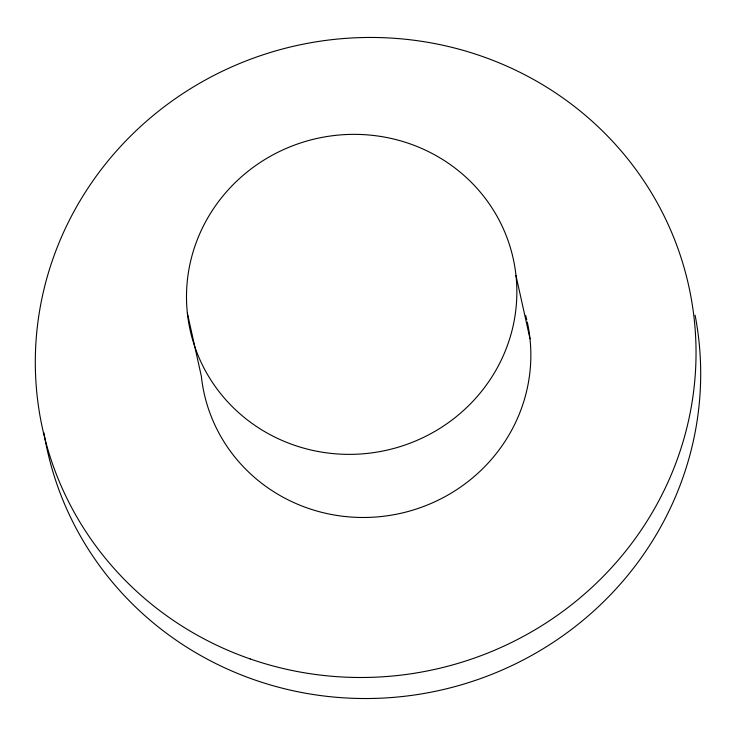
<?xml version="1.0" encoding="UTF-8"?>
<svg xmlns="http://www.w3.org/2000/svg" width="736" height="736" viewBox="0 0 736 736"><rect width="100%" height="100%" fill="white"/><g stroke="black" fill="none" stroke-linecap="round" stroke-linejoin="round"><path stroke-width="1.1" d="M515.991 275.604A165.444 159.73 -12.5 0 1 284.179 441.352A165.444 159.73 -12.5 0 1 254.858 166.134A165.444 159.73 -12.5 0 1 515.991 275.604L529.984 338.726M187.358 313.122L201.351 376.234A165.444 159.73 -12.5 0 0 391.276 515.163A165.444 159.73 -12.5 0 0 527.27 322.018M695.097 315.201A330.887 319.47 -12.5 0 1 426.264 693.073A330.887 319.47 -12.5 0 1 43.976 432.906M525.66 315.394A165.444 159.73 -12.5 0 1 526.764 319.801M250.212 658.941A330.887 319.47 -12.5 0 0 691.463 299.745A330.887 319.47 -12.5 0 0 155.333 113.758A330.887 319.47 -12.5 0 0 250.212 658.941"/></g></svg>
